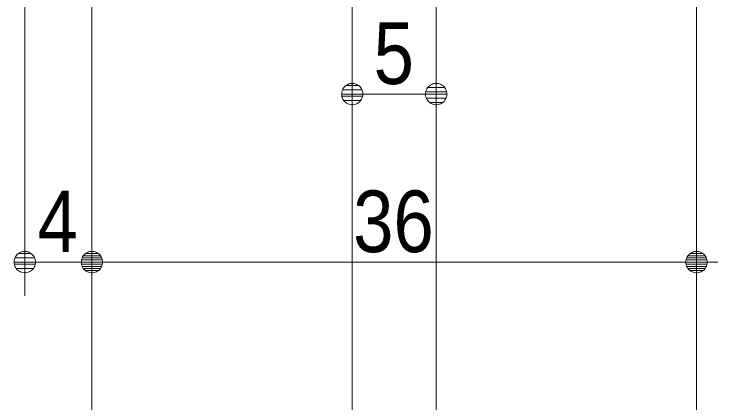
# Model space of a CAD drawing. Units: millimetres, scale not verified. Extents: x -6062 to 6062, y -3045 to 3045.
# Drawn here: x 702.3 to 1121.4, y -73.5 to 157.8 of the extents above; entities that cross this region are included whole.
import ezdxf
from ezdxf.enums import TextEntityAlignment as Align

# ---------------------------------------------------------------- set-up
doc = ezdxf.new("R2010")
doc.units = ezdxf.units.MM
doc.header["$LTSCALE"] = 20
for name, color, linetype, lineweight in [('0-0_2寸法-1', 7, 'Continuous', 9), ('0-1_0', 7, 'Continuous', 9), ('0-4_3一般', 7, 'Continuous', 9)]:
    doc.layers.add(name, color=color, linetype=linetype, lineweight=lineweight)
doc.styles.add('ＭＳ Ｐゴシック', font='')
doc.styles.get('ＭＳ Ｐゴシック').set_extended_font_data('MS PGothic')

# ---------------------------------------------------------------- blocks, each defined once
blk = doc.blocks.new('_Dot')
at = {"layer": '0-1_0'}
for p, q in [((-10, 0), (-20, 0)), ((9.78, 2), (-9.78, 2)), ((7.99, 6), (-7.99, 6)), ((9.16, -3.98), (-9.16, -3.98)), ((6, -7.98), (-6, -7.98))]:
    blk.add_line(p, q, dxfattribs=at)
for points in [[(10, 0), (9.92, 1.25), (9.69, 2.49), (9.3, 3.68), (8.76, 4.82), (8.09, 5.88), (7.29, 6.85), (6.37, 7.71), (5.36, 8.44), (4.26, 9.05), (3.09, 9.51), (1.87, 9.82), (0.63, 9.98), (-0.63, 9.98), (-1.87, 9.82), (-3.09, 9.51), (-4.26, 9.05), (-5.36, 8.44), (-6.37, 7.71), (-7.29, 6.85), (-8.09, 5.88), (-8.76, 4.82), (-9.3, 3.68), (-9.69, 2.49), (-9.92, 1.25), (-10, 0), (0, 0)], [(-10, 0), (-9.92, -1.25), (-9.69, -2.49), (-9.3, -3.68), (-8.76, -4.82), (-8.09, -5.88), (-7.29, -6.85), (-6.37, -7.71), (-5.36, -8.44), (-4.26, -9.05), (-3.09, -9.51), (-1.87, -9.82), (-0.63, -9.98), (0.63, -9.98), (1.87, -9.82), (3.09, -9.51), (4.26, -9.05), (5.36, -8.44), (6.37, -7.71), (7.29, -6.85), (8.09, -5.88), (8.76, -4.82), (9.3, -3.68), (9.69, -2.49), (9.92, -1.25), (10, 0), (0, 0)]]:
    blk.add_lwpolyline(points, close=True, dxfattribs=at)
blk = doc.blocks.new('グループ-85')
at = {"layer": '0-4_3一般'}
for p, q in [((53823.7, 5604.9), (53823.7, -32200)), ((54823.7, -32200), (54823.7, 5604.9))]:
    blk.add_line(p, q, dxfattribs=at)
blk.add_lwpolyline([(57923.7, 10804.9), (57923.7, -37400), (50723.7, -37400), (50723.7, 10804.9)], close=True, dxfattribs=at)
blk = doc.blocks.new('グループ-91')
at = {"layer": '0-4_3一般'}
blk.add_blockref('グループ-85', (0, 0), dxfattribs=at)
blk = doc.blocks.new('グループ-92')
at = {"layer": '0-4_3一般'}
blk.add_blockref('グループ-91', (0, 0), dxfattribs=at)

msp = doc.modelspace()

# ---------------------------------------------------------------- linework, layer by layer
at = {"layer": '0-0_2寸法-1'}
for p, q in [((708.68, 650.25), (708.68, -9.75)), ((903.68, 130.25), (903.88, 130.25)), ((953.68, 130.25), (953.88, 130.25)), ((940.97, 110.25), (916.4, 110.25)), ((748.68, 30.25), (748.88, 30.25)), ((1108.68, 30.25), (1108.88, 30.25)), ((1108.68, 30.25), (1108.88, 30.25)), ((721.4, 10.25), (735.97, 10.25)), ((1095.97, 10.25), (761.4, 10.25)), ((748.68, -9.75), (748.88, -9.75))]:
    msp.add_line(p, q, dxfattribs=at)

# ---------------------------------------------------------------- block references
at = {"layer": '0-0_2寸法-1', "xscale": 0.6356201, "yscale": 0.6356201, "rotation": 180}
for p in [(903.68, 110.25), (708.68, 10.25), (748.68, 10.25), (1108.68, 10.25)]:
    msp.add_blockref('_Dot', p, dxfattribs=at)
at = {"layer": '0-0_2寸法-1', "xscale": 0.6356201, "yscale": 0.6356201}
for p in [(953.68, 110.25), (748.68, 10.25), (1108.68, 10.25)]:
    msp.add_blockref('_Dot', p, dxfattribs=at)
at = {"layer": '0-4_3一般', "xscale": 0.05, "yscale": 0.05}
msp.add_blockref('グループ-92', (-1787.5, 0), dxfattribs=at)

# ---------------------------------------------------------------- texts
at = {"layer": '0-0_2寸法-1', "style": 'ＭＳ Ｐゴシック', "width": 0.9}
for s, p in [('5', (916.39, 105.19)), ('4', (716.29, 5.19)), ('36', (904.19, 5.19))]:
    msp.add_text(s, height=36.66, dxfattribs=at).set_placement(p, align=Align.BOTTOM_LEFT)

doc.saveas('drawing.dxf')
